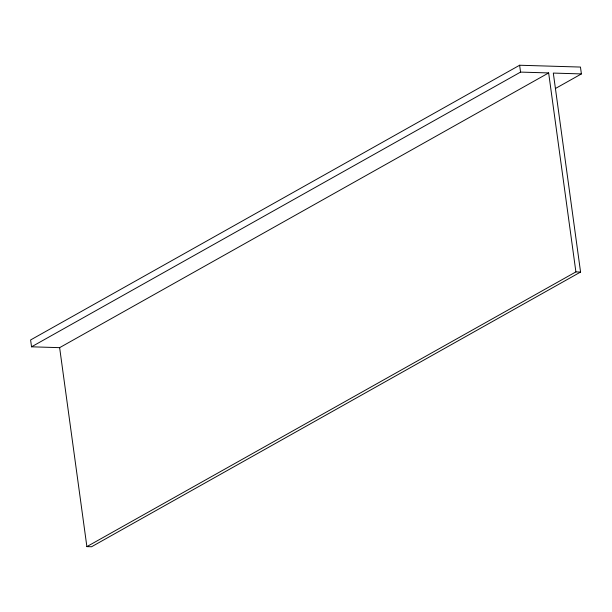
<?xml version="1.0" encoding="UTF-8"?>
<svg xmlns="http://www.w3.org/2000/svg" width="612" height="612" viewBox="0 0 612 612"><rect width="100%" height="100%" fill="white"/><g stroke="black" fill="none" stroke-linecap="round" stroke-linejoin="round"><path stroke-width="0.92" d="M555.574 88.426L581.4 73.922L580.459 67.06L519.619 65.239L30.6 339.958L31.541 346.813L59.632 347.654L548.65 72.935L575.9 271.904L86.881 546.623L59.632 347.654M31.541 346.813L520.56 72.094L548.65 72.935M581.4 73.922L553.309 73.08L580.566 272.042L91.548 546.761L86.881 546.623M575.9 271.904L580.566 272.042M519.619 65.239L520.56 72.094"/></g></svg>
